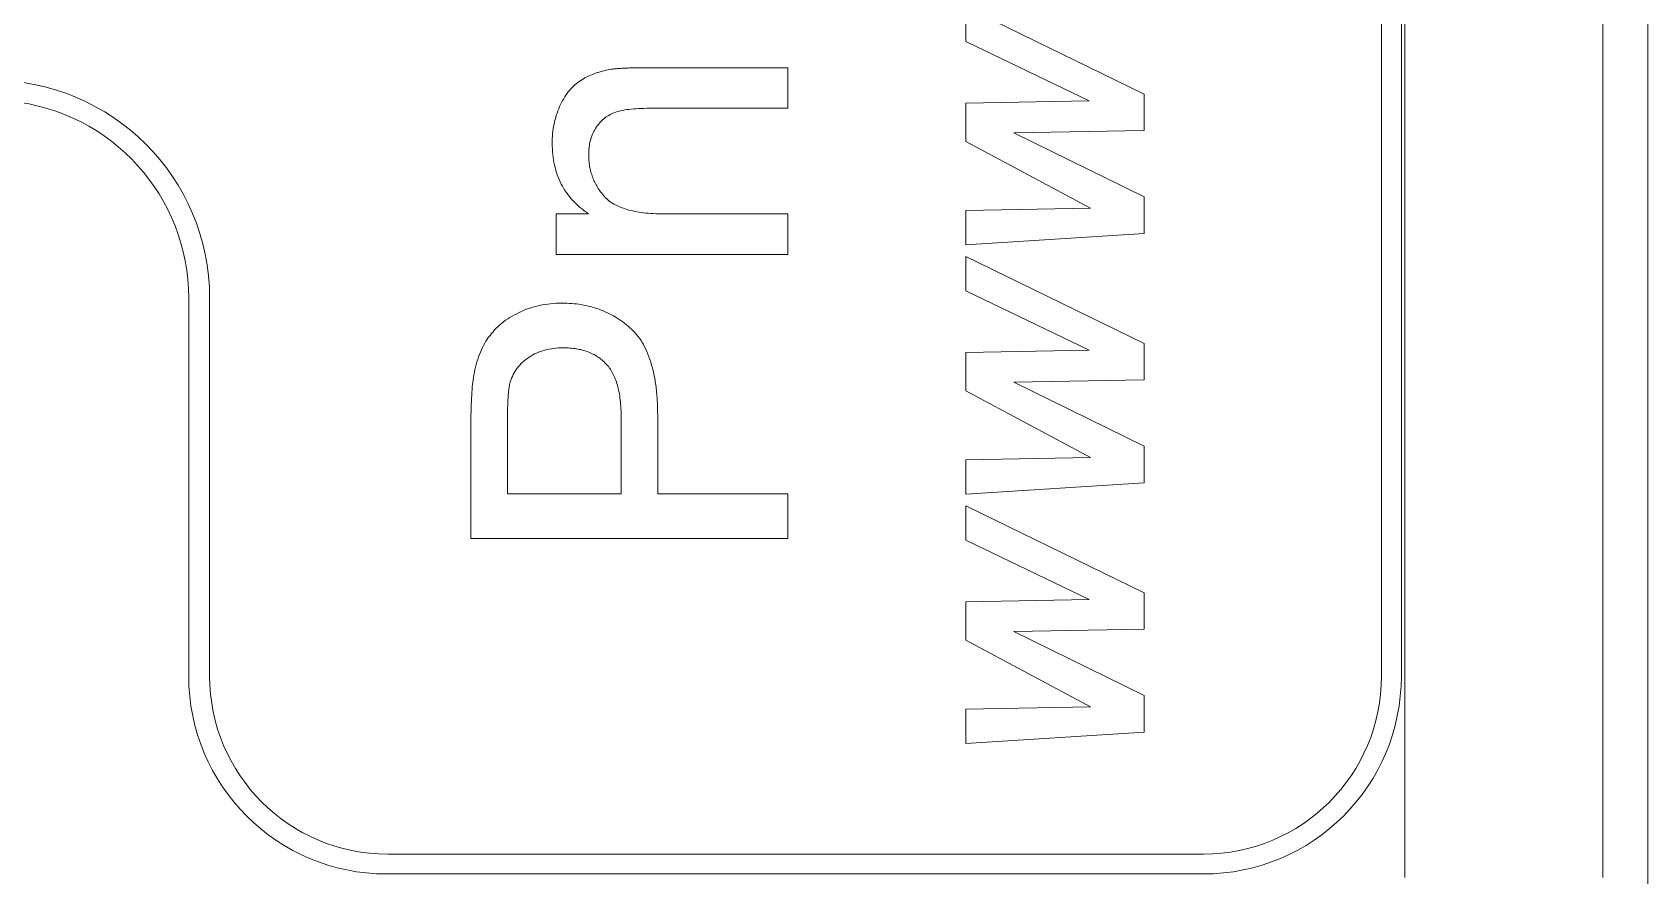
# Model space of a CAD drawing. Header units: inches. Extents: x 0.3 to 10.6, y 0.4 to 8.2.
# Drawn here: x 4.2511 to 4.6591, y 3.858 to 4.0711 of the extents above; entities that cross this region are included whole.
import ezdxf

# ---------------------------------------------------------------- set-up
doc = ezdxf.new("R2010")
doc.units = ezdxf.units.IN
doc.header["$MEASUREMENT"] = 0

msp = doc.modelspace()

# ---------------------------------------------------------------- linework, layer by layer
at = {"color": 7, "linetype": 'Continuous', "lineweight": 15}
for p, q in [((4.6590622384, 3.6334356296), (4.6590622384, 5.5934356296)), ((4.5977088298, 3.8575704928), (4.5977088298, 5.3696125481)), ((4.6477012146, 5.3696125481), (4.6477012146, 3.8575704928)), ((4.591843693, 3.9084356296), (4.591843693, 5.3184356296)), ((4.596843693, 3.9084356296), (4.596843693, 5.3187474112)), ((4.486843693, 4.0687625527), (4.486843693, 4.0774163989)), ((4.486843693, 4.0774163989), (4.531843693, 4.0554933219)), ((4.5179975391, 4.0537625527), (4.486843693, 4.0687625527)), ((4.4060744622, 4.0621535784), (4.441843693, 4.0621535784)), ((4.441843693, 4.0621535784), (4.441843693, 4.0518971681)), ((4.441843693, 4.0518971681), (4.4069398468, 4.0518971681)), ((4.486843693, 4.0531856296), (4.5179975391, 4.0537625527)), ((4.486843693, 4.0435221681), (4.486843693, 4.0531856296)), ((4.531843693, 4.0554933219), (4.531843693, 4.0462625527)), ((4.5183400872, 4.0266471681), (4.486843693, 4.0435221681)), ((4.531843693, 4.0462625527), (4.4989410487, 4.0456856296)), ((4.4989410487, 4.0456856296), (4.531843693, 4.0295317835)), ((4.531843693, 4.0295317835), (4.531843693, 4.0203010143)), ((4.3833821545, 4.0149740912), (4.3833821545, 4.0252305014)), ((4.3833821545, 4.0252305014), (4.3915392058, 4.0252305014)), ((4.4104975391, 4.0252305014), (4.441843693, 4.0252305014)), ((4.441843693, 4.0252305014), (4.441843693, 4.0149740912)), ((4.486843693, 4.026070245), (4.5183400872, 4.0266471681)), ((4.486843693, 4.0174163989), (4.486843693, 4.026070245)), ((4.531843693, 4.0203010143), (4.486843693, 4.0174163989)), ((4.441843693, 4.0149740912), (4.3833821545, 4.0149740912)), ((4.486843693, 4.0057625527), (4.486843693, 4.0144163989)), ((4.486843693, 4.0144163989), (4.531843693, 3.9924933219)), ((4.2905622384, 4.0039356296), (4.2905622384, 3.9084356296)), ((4.295843693, 4.0039356296), (4.295843693, 3.9084356296)), ((4.5179975391, 3.9907625527), (4.486843693, 4.0057625527)), ((4.486843693, 3.9901856296), (4.5179975391, 3.9907625527)), ((4.531843693, 3.9924933219), (4.531843693, 3.9832625527)), ((4.486843693, 3.9805221681), (4.486843693, 3.9901856296)), ((4.531843693, 3.9832625527), (4.4989410487, 3.9826856296)), ((4.4989410487, 3.9826856296), (4.531843693, 3.9665317835)), ((4.5183400872, 3.9636471681), (4.486843693, 3.9805221681)), ((4.4090231801, 3.9740606296), (4.4090231801, 3.9544612707)), ((4.361843693, 3.9431792194), (4.361843693, 3.972570245)), ((4.3710744622, 3.9735638348), (4.3710744622, 3.9544612707)), ((4.3997924109, 3.9544612707), (4.3997924109, 3.9737561425)), ((4.531843693, 3.9665317835), (4.531843693, 3.9573010143)), ((4.486843693, 3.963070245), (4.5183400872, 3.9636471681)), ((4.486843693, 3.9544163989), (4.486843693, 3.963070245)), ((4.3710744622, 3.9544612707), (4.3997924109, 3.9544612707)), ((4.4090231801, 3.9544612707), (4.441843693, 3.9544612707)), ((4.441843693, 3.9544612707), (4.441843693, 3.9431792194)), ((4.531843693, 3.9573010143), (4.486843693, 3.9544163989)), ((4.486843693, 3.9514163989), (4.531843693, 3.9294933219)), ((4.486843693, 3.9427625527), (4.486843693, 3.9514163989)), ((4.441843693, 3.9431792194), (4.361843693, 3.9431792194)), ((4.5179975391, 3.9277625527), (4.486843693, 3.9427625527)), ((4.531843693, 3.9294933219), (4.531843693, 3.9202625527)), ((4.486843693, 3.9271856296), (4.5179975391, 3.9277625527)), ((4.486843693, 3.9175221681), (4.486843693, 3.9271856296)), ((4.5183400872, 3.9006471681), (4.486843693, 3.9175221681)), ((4.531843693, 3.9202625527), (4.4989410487, 3.9196856296)), ((4.4989410487, 3.9196856296), (4.531843693, 3.9035317835)), ((4.486843693, 3.900070245), (4.5183400872, 3.9006471681)), ((4.531843693, 3.9035317835), (4.531843693, 3.8943010143)), ((4.486843693, 3.8914163989), (4.486843693, 3.900070245)), ((4.531843693, 3.8943010143), (4.486843693, 3.8914163989)), ((4.340843693, 3.8634356296), (4.546843693, 3.8634356296)), ((4.3405622384, 3.8584356296), (4.546843693, 3.8584356296))]:
    msp.add_line(p, q, dxfattribs=at)
for centre, radius, start, end in [((4.240843693, 4.0039356296), 0.0550000000000006, 0, 90), ((4.2405622384, 4.0039356296), 0.0500000000000008, 0, 84.2608295227), ((4.3405622384, 3.9084356296), 0.0499999999999998, 180, 270), ((4.340843693, 3.9084356296), 0.0449999999999999, 180, 270), ((4.546843693, 3.9084356296), 0.0449999999999999, 270, 0), ((4.546843693, 3.9084356296), 0.0499999999999998, 270, 0)]:
    msp.add_arc(centre, radius, start, end, dxfattribs=at)
for points, knots in [([(4.382356513474233, 4.043034988612031), (4.382374333433824, 4.043859254475838), (4.382409580991006, 4.045489637419256), (4.382801025507792, 4.047870087277142), (4.383367641599263, 4.050164829848874), (4.384196150039844, 4.052318131913347), (4.385216151220617, 4.054289169696661), (4.386356488015075, 4.056047348755852), (4.387691209442657, 4.057508831499696), (4.389174051427718, 4.058711066274074), (4.390804923188115, 4.059696004427209), (4.392571475575713, 4.060506136961923), (4.39447497751068, 4.061175786638463), (4.395808974882798, 4.061472833882573), (4.396491128858849, 4.061624732201774)], [0, 0, 0, 0, 0.0964417105246015, 0.1907599559528701, 0.2817991100092026, 0.3728876887317695, 0.4601850819989081, 0.5413877263461442, 0.6175568043063405, 0.6909334515484806, 0.7642140280736662, 0.8400664468428682, 0.9182162487944611, 0.9999999999999999, 0.9999999999999999, 0.9999999999999999, 0.9999999999999999]), ([(4.396491128858849, 4.061624732201774), (4.396741686687191, 4.061671096851773), (4.397283008039124, 4.061771266042996), (4.398163160732328, 4.061850451059595), (4.399165995633925, 4.061955228029874), (4.400298835796477, 4.062036248189862), (4.401565980649897, 4.062071326508699), (4.402954300221085, 4.062132631362082), (4.404471962202832, 4.06213533910458), (4.405524272159313, 4.062147316231317), (4.406074462192183, 4.06215357835562)], [0, 0, 0, 0, 0.0795147682613629, 0.1717888526517862, 0.2756765074656266, 0.3943846945393238, 0.5262371094392642, 0.6714233233791158, 0.8282068782137751, 1, 1, 1, 1]), ([(4.406939846807568, 4.05189716809921), (4.406009900043212, 4.051888112951328), (4.404275482460751, 4.051871224449425), (4.401859084127646, 4.051668127106214), (4.399810590428155, 4.051333243225888), (4.398093310688412, 4.050837959232799), (4.396630944856872, 4.050161457456696), (4.395368904152991, 4.049263326143286), (4.394245714102786, 4.048156647140244), (4.393294126964954, 4.046844154795458), (4.392520059376509, 4.045367000018978), (4.391974901633699, 4.043744642434523), (4.391652092084475, 4.042000789057532), (4.39160922719049, 4.040798123575892), (4.391587282705003, 4.040182424509466)], [0, 0, 0, 0, 0.1255233151777721, 0.2341100084416057, 0.3270675135773188, 0.4053343471982532, 0.4746978941713925, 0.5435307482989588, 0.6133986282276505, 0.6866784534230104, 0.761517449005525, 0.8376928378045674, 0.9169075942034618, 0.9999999999999999, 0.9999999999999999, 0.9999999999999999, 0.9999999999999999]), ([(4.391539205781926, 4.025230501432543), (4.390810633858638, 4.025759310820141), (4.389381343897299, 4.026796712791032), (4.387489115791423, 4.028601683625165), (4.385911311589985, 4.030596187918391), (4.384588957131351, 4.032738190336565), (4.383598496631604, 4.035077225860634), (4.382874363921309, 4.037577359219071), (4.38243469358965, 4.040252472459091), (4.382382976370772, 4.042093145066759), (4.382356513474233, 4.043034988612031)], [0, 0, 0, 0, 0.1289512170358574, 0.2529725262810846, 0.3733958835919541, 0.492637595816403, 0.6126879018118968, 0.7362758709969025, 0.8650564649036869, 1, 1, 1, 1]), ([(4.391587282705003, 4.040182424509466), (4.391601012287974, 4.039679903984647), (4.391627973062817, 4.038693104694902), (4.391799011684511, 4.03723609149224), (4.392129465508501, 4.035839905702275), (4.392558008379387, 4.03449246977555), (4.393106718859181, 4.033197422442183), (4.393783724824462, 4.031957976170978), (4.394591614392239, 4.030769244081886), (4.395516088984555, 4.029625204594335), (4.396612972490946, 4.02855262197158), (4.397963772108401, 4.027664596913737), (4.399523312535851, 4.026909885246828), (4.401292158654033, 4.026288691070536), (4.403285612493972, 4.025814667063925), (4.405492722950277, 4.025468190671125), (4.407924086568669, 4.02525968964583), (4.409615696380609, 4.025240503332077), (4.410497539115259, 4.025230501432543)], [0, 0, 0, 0, 0.0547443788763262, 0.1075015079473756, 0.1594437561866791, 0.2107828428873021, 0.2613612100386921, 0.3123960428375255, 0.3643610992037439, 0.417705358470494, 0.4724404599488344, 0.5306991909707651, 0.5928929682996128, 0.6608013414680052, 0.7344681820897251, 0.8157788845893225, 0.903964820345955, 1, 1, 1, 1]), ([(4.362596898089619, 3.984429219381261), (4.362772399161198, 3.985353695022865), (4.363112880074045, 3.987147224301782), (4.363974521841496, 3.989670546725895), (4.364978770723677, 3.991991855669231), (4.366272937100872, 3.994067121926725), (4.36778388390504, 3.995953780556694), (4.369597245749786, 3.997617994748741), (4.371669352152248, 3.999093463105435), (4.373999467708162, 4.000347988136167), (4.376506612087453, 4.001392208619553), (4.379177604688673, 4.002123579660391), (4.381966020959927, 4.002592025421063), (4.383871689700773, 4.002641332356945), (4.384840487833208, 4.00266639886844)], [0, 0, 0, 0, 0.0892469970140248, 0.1731436665243901, 0.2526174257439093, 0.328919532966241, 0.4046580426516483, 0.481472729674267, 0.5618479822847999, 0.6456111230529124, 0.7322777404363504, 0.8191697204653243, 0.9080700473560708, 1, 1, 1, 1]), ([(4.384840487833208, 4.00266639886844), (4.385669391097585, 4.002648733441443), (4.387300303678409, 4.002613975746096), (4.389696349685675, 4.002315516962747), (4.39200144315805, 4.00184478285461), (4.394199810951532, 4.001142619390748), (4.396317150589016, 4.000284204671528), (4.398317765735756, 3.999202407592815), (4.400228773793676, 3.997939159764522), (4.402045161988439, 3.996489876031685), (4.403729350772702, 3.994783458122241), (4.405160263826038, 3.992731257693441), (4.406353677407064, 3.990367137368121), (4.407354180370369, 3.987709966574683), (4.408083886732304, 3.984731543050217), (4.408652707176734, 3.981456440537409), (4.408958320251067, 3.977859130736801), (4.409001006531906, 3.975359220775467), (4.409023180140901, 3.974060629637671)], [0, 0, 0, 0, 0.0580459117013992, 0.1142085110866251, 0.1688853714773024, 0.2226179977481, 0.2756409872072599, 0.328712812338235, 0.3816446095098441, 0.4359372358193011, 0.4912456014021852, 0.5489721916418704, 0.610393866719864, 0.6763535312024387, 0.7474188598102803, 0.8248729933786447, 0.9090293721355682, 1, 1, 1, 1]), ([(4.385161000653722, 3.991384347586389), (4.384346649036141, 3.991360417868027), (4.382768719925886, 3.991314050428717), (4.380497666953772, 3.990847924949742), (4.37840090056155, 3.990114938981087), (4.376513770127089, 3.989075272408558), (4.37487679484143, 3.987789481529536), (4.373501040567317, 3.986323225190626), (4.372446236981737, 3.984637978732104), (4.372003368506762, 3.983402736808815), (4.371779590397311, 3.98277857835562)], [0, 0, 0, 0, 0.1429314964367237, 0.2769513366597665, 0.4055114005890566, 0.5319706910769334, 0.6536539204296618, 0.769904358812597, 0.8837344031297967, 1, 1, 1, 1]), ([(4.399792410910131, 3.973756142458184), (4.399779494334868, 3.974525681391945), (4.399754611749666, 3.97600812683089), (4.399582288260064, 3.978150456816763), (4.399280630104284, 3.980115644444756), (4.398870050165506, 3.981914944941286), (4.398325442127925, 3.983535013067797), (4.397674351829118, 3.984993979932203), (4.396885375207187, 3.986270022525612), (4.395975290321037, 3.987376339725142), (4.394955172189744, 3.988325640632678), (4.393842757404478, 3.989149004708484), (4.392632573506167, 3.989843178002099), (4.391322264790156, 3.99039936237879), (4.389926318812777, 3.99085902525512), (4.388418226672703, 3.991149614476793), (4.386822421642949, 3.991350829254726), (4.385722572634253, 3.991373018154524), (4.385161000653722, 3.991384347586389)], [0, 0, 0, 0, 0.0877633075272365, 0.1690678784953738, 0.24489223121291, 0.3143473985818255, 0.3792728257377138, 0.4395252648020493, 0.496160946685609, 0.5498287554218977, 0.6024136659231768, 0.6546870852533562, 0.7073566281760829, 0.7611142691407743, 0.8167949123405595, 0.8746238744998919, 0.9359841955105548, 1, 1, 1, 1]), ([(4.361843692961414, 3.972570245022287), (4.36185063334202, 3.973788479345784), (4.361863667409348, 3.976076329118714), (4.362016313096947, 3.979271281932517), (4.36220516107933, 3.982014839801186), (4.36247403148807, 3.983671959775809), (4.362596898089619, 3.984429219381261)], [0, 0, 0, 0, 0.3071626301099349, 0.5768528599096844, 0.8066330493509299, 1, 1, 1, 1]), ([(4.371779590397311, 3.98277857835562), (4.371723558041445, 3.982549427874866), (4.371601795879674, 3.982051468125067), (4.371463593990708, 3.981226601698332), (4.371332729077699, 3.980270624969404), (4.371245906298917, 3.979178878029469), (4.371159680232211, 3.977961317337533), (4.3711199321632, 3.97661422065847), (4.37108560116448, 3.975134519341107), (4.371078288621727, 3.974103392070067), (4.371074462192182, 3.973563834765876)], [0, 0, 0, 0, 0.0763829976036967, 0.1659855054655238, 0.2707148802617355, 0.3888240826834094, 0.5206018700426588, 0.6660294782576471, 0.825243459802026, 1, 1, 1, 1])]:
    msp.add_open_spline(points, degree=3, knots=knots, dxfattribs=at)

doc.saveas('drawing.dxf')
